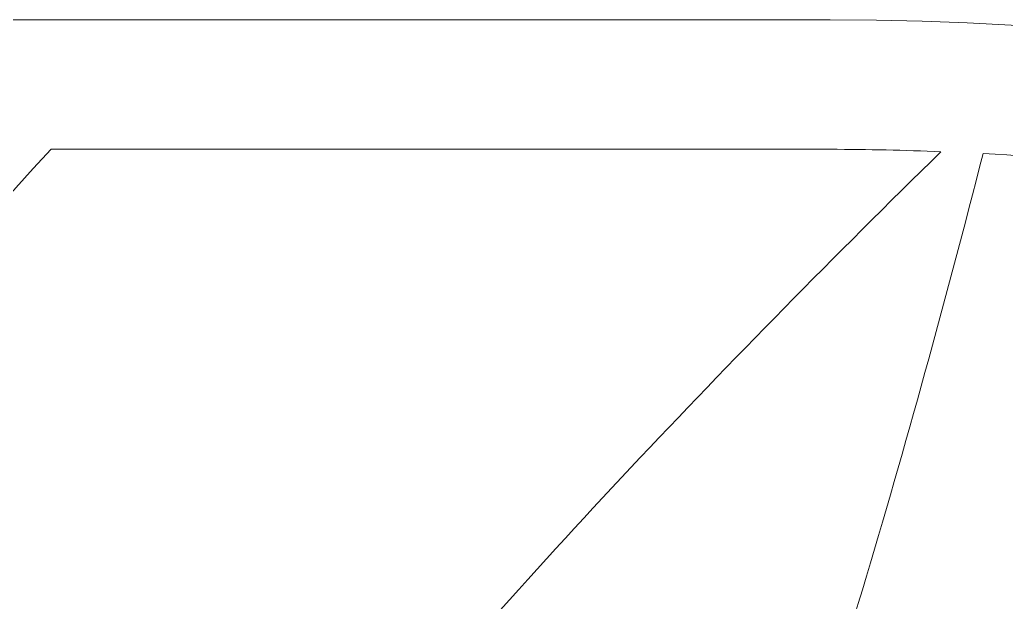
# Model space of a CAD drawing. Extents: x 43 to 2536, y -3058 to -41.
# Drawn here: x 336.34 to 366.77, y -2670.62 to -2652.65 of the extents above; entities that cross this region are included whole.
import ezdxf

# ---------------------------------------------------------------- set-up
doc = ezdxf.new("R2010")
doc.units = 0
doc.header["$MEASUREMENT"] = 0
doc.layers.add('Layer 1', color=7, linetype='Continuous', lineweight=0)

msp = doc.modelspace()

# ---------------------------------------------------------------- linework, layer by layer
at = {"layer": 'Layer 1'}
for points, knots in [([(417.615, -3000.967), (411.075, -2995.486), (401.165, -2992.706), (388.155, -2992.706), (388.155, -2992.706), (180.155, -2992.706), (180.155, -2992.706), (180.155, -2992.706), (369.975, -2766.746), (369.975, -2766.746), (384.935, -2749.226), (395.025, -2736.356), (399.965, -2728.486), (405.075, -2720.356), (407.665, -2709.406), (407.665, -2695.956), (407.665, -2667.217), (392.075, -2652.646), (361.345, -2652.646), (361.345, -2652.646), (133.185, -2652.646), (133.185, -2652.646), (120.325, -2652.646), (110.435, -2655.726), (103.795, -2661.786), (97.095, -2667.906), (93.705, -2675.996), (93.705, -2685.836), (93.705, -2695.336), (97.105, -2703.116), (103.825, -2708.956), (110.465, -2714.726), (120.345, -2717.656), (133.185, -2717.656), (133.185, -2717.656), (305.905, -2717.656), (305.905, -2717.656), (305.905, -2717.656), (102.655, -2960.856), (102.655, -2960.856), (99.365, -2964.686), (95.505, -2969.246), (91.165, -2974.396), (86.775, -2979.606), (83.295, -2983.967), (80.815, -2987.366), (78.255, -2990.876), (76.195, -2994.677), (74.685, -2998.636), (73.145, -3002.677), (72.365, -3007.146), (72.365, -3011.936), (72.365, -3025.786), (77.095, -3037.016), (86.435, -3045.306), (95.705, -3053.536), (109.595, -3057.706), (127.705, -3057.706), (127.705, -3057.706), (388.155, -3057.706), (388.155, -3057.706), (401.195, -3057.706), (411.125, -3054.677), (417.675, -3048.706), (424.285, -3042.686), (427.635, -3034.456), (427.635, -3024.246), (427.635, -3014.376), (424.265, -3006.536), (417.615, -3000.967)], [0, 0, 0, 0, 1, 1, 1, 2, 2, 2, 3, 3, 3, 4, 4, 4, 5, 5, 5, 6, 6, 6, 7, 7, 7, 8, 8, 8, 9, 9, 9, 10, 10, 10, 11, 11, 11, 12, 12, 12, 13, 13, 13, 14, 14, 14, 15, 15, 15, 16, 16, 16, 17, 17, 17, 18, 18, 18, 19, 19, 19, 20, 20, 20, 21, 21, 21, 22, 22, 22, 23, 23, 23, 23]), ([(346.176, -2676.687), (339.014, -2685.385), (336.699, -2694.977), (333.258, -2705.41), (329.013, -2718.28), (321.444, -2729.315), (314.571, -2740.859), (301.355, -2748.852), (288.44, -2757.938), (277.982, -2768.772), (293.533, -2743.32), (319.952, -2724.435), (324.245, -2693.224), (324.928, -2688.258), (324.6, -2683.331), (323.454, -2678.688), (323.525, -2678.583), (323.618, -2678.525), (323.68, -2678.403), (327.28, -2671.312), (331.407, -2662.843), (337.311, -2656.646), (337.311, -2656.646), (361.345, -2656.646), (361.345, -2656.646), (362.51, -2656.646), (363.642, -2656.676), (364.758, -2656.719), (358.255, -2663.108), (351.953, -2669.67), (346.176, -2676.687)], [0, 0, 0, 0, 1, 1, 1, 2, 2, 2, 3, 3, 3, 4, 4, 4, 5, 5, 5, 6, 6, 6, 7, 7, 7, 8, 8, 8, 9, 9, 9, 10, 10, 10, 10]), ([(380.349, -2666.892), (383.571, -2680.103), (374.47, -2693.357), (367.666, -2703.799), (367.589, -2703.917), (367.539, -2704.035), (367.483, -2704.153), (362.907, -2705.484), (358.493, -2707.657), (354.549, -2710.72), (329.718, -2730.003), (326.498, -2762.211), (312.306, -2788.376), (316.419, -2773.952), (317.82, -2758.292), (318.132, -2742.915), (324.694, -2731.191), (330.466, -2719.119), (339.489, -2709.008), (346.804, -2700.811), (353.954, -2694.01), (357.905, -2683.459), (361.166, -2674.752), (363.74, -2665.809), (366.062, -2656.777), (369.998, -2656.993), (373.615, -2657.49), (376.925, -2658.264), (378.407, -2660.854), (379.578, -2663.729), (380.349, -2666.892)], [0, 0, 0, 0, 1, 1, 1, 2, 2, 2, 3, 3, 3, 4, 4, 4, 5, 5, 5, 6, 6, 6, 7, 7, 7, 8, 8, 8, 9, 9, 9, 10, 10, 10, 10])]:
    msp.add_open_spline(points, degree=3, knots=knots, dxfattribs=at)

doc.saveas('drawing.dxf')
